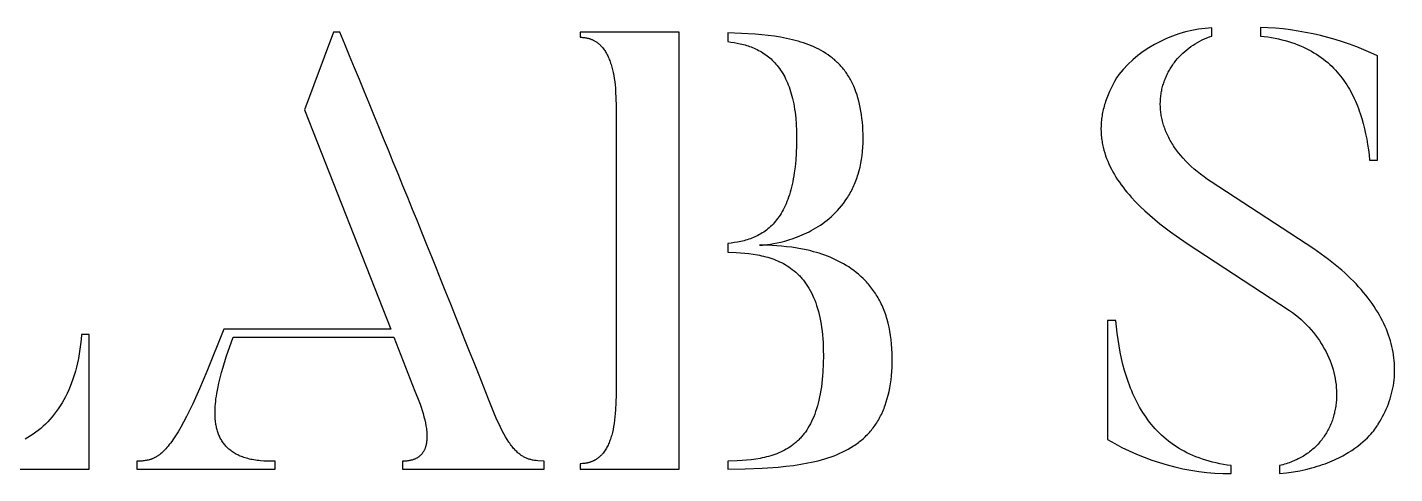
# Model space of a CAD drawing. Header units: millimetres. Extents: x 3735 to 5333, y 3252 to 4770.
# Drawn here: x 4994.59 to 5041.53, y 3335.71 to 3351.03 of the extents above; entities that cross this region are included whole.
import ezdxf

# ---------------------------------------------------------------- set-up
doc = ezdxf.new("R2010")
doc.units = ezdxf.units.MM
doc.layers.add('MASHARAB', color=6, linetype='Continuous', true_color=0xff00ff)

msp = doc.modelspace()

# ---------------------------------------------------------------- linework, layer by layer
at = {"layer": 'MASHARAB'}
for points in [[(5010.58, 3337.865, 0.004811), (5005.318, 3350.862), (5005.105, 3350.862), (5004.103, 3348.198), (5007.065, 3340.677), (5001.333, 3340.677), (5000.754, 3339.217), (5000.5, 3338.622), (5000.268, 3338.11), (5000.054, 3337.675), (4999.954, 3337.483), (4999.858, 3337.309), (4999.765, 3337.15), (4999.676, 3337.007), (4999.589, 3336.877), (4999.547, 3336.818), (4999.506, 3336.762), (4999.466, 3336.709), (4999.426, 3336.659), (4999.386, 3336.613), (4999.347, 3336.569), (4999.309, 3336.528), (4999.271, 3336.49), (4999.234, 3336.454), (4999.197, 3336.421), (4999.16, 3336.391), (4999.124, 3336.362), (4999.106, 3336.349), (4999.088, 3336.336), (4999.07, 3336.324), (4999.052, 3336.313), (4999.035, 3336.301), (4999.017, 3336.291), (4998.999, 3336.281), (4998.982, 3336.271), (4998.964, 3336.262), (4998.947, 3336.253), (4998.93, 3336.245), (4998.912, 3336.237), (4998.895, 3336.229), (4998.878, 3336.222), (4998.86, 3336.215), (4998.843, 3336.209), (4998.826, 3336.203), (4998.809, 3336.198), (4998.791, 3336.192), (4998.774, 3336.188), (4998.74, 3336.179), (4998.705, 3336.171), (4998.67, 3336.165), (4998.636, 3336.159), (4998.601, 3336.154), (4998.566, 3336.151), (4998.531, 3336.147), (4998.495, 3336.145), (4998.423, 3336.141), (4998.35, 3336.139), (4998.35, 3335.862), (5003.102, 3335.862), (5003.102, 3336.139), (5002.966, 3336.137), (5002.835, 3336.139), (5002.71, 3336.144), (5002.591, 3336.154), (5002.533, 3336.16), (5002.477, 3336.167), (5002.421, 3336.175), (5002.368, 3336.184), (5002.315, 3336.193), (5002.264, 3336.204), (5002.214, 3336.215), (5002.165, 3336.228), (5002.117, 3336.241), (5002.071, 3336.254), (5002.025, 3336.269), (5001.981, 3336.285), (5001.939, 3336.301), (5001.897, 3336.318), (5001.856, 3336.336), (5001.817, 3336.354), (5001.779, 3336.374), (5001.742, 3336.394), (5001.706, 3336.415), (5001.671, 3336.436), (5001.637, 3336.458), (5001.604, 3336.481), (5001.573, 3336.505), (5001.542, 3336.529), (5001.512, 3336.554), (5001.484, 3336.58), (5001.456, 3336.606), (5001.43, 3336.633), (5001.404, 3336.66), (5001.379, 3336.688), (5001.356, 3336.717), (5001.333, 3336.746), (5001.311, 3336.776), (5001.291, 3336.806), (5001.271, 3336.837), (5001.252, 3336.869), (5001.234, 3336.901), (5001.216, 3336.934), (5001.2, 3336.967), (5001.184, 3337), (5001.17, 3337.034), (5001.156, 3337.069), (5001.143, 3337.104), (5001.131, 3337.14), (5001.119, 3337.176), (5001.109, 3337.212), (5001.099, 3337.249), (5001.09, 3337.286), (5001.081, 3337.324), (5001.074, 3337.362), (5001.067, 3337.4), (5001.061, 3337.439), (5001.055, 3337.479), (5001.05, 3337.518), (5001.043, 3337.598), (5001.038, 3337.68), (5001.036, 3337.763), (5001.036, 3337.847), (5001.038, 3337.932), (5001.042, 3338.017), (5001.049, 3338.104), (5001.058, 3338.192), (5001.068, 3338.28), (5001.081, 3338.369), (5001.095, 3338.459), (5001.128, 3338.639), (5001.167, 3338.821), (5001.211, 3339.003), (5001.259, 3339.185), (5001.311, 3339.367), (5001.422, 3339.724), (5001.653, 3340.4), (5007.171, 3340.4), (5007.896, 3338.546), (5007.988, 3338.323), (5008.071, 3338.1), (5008.11, 3337.99), (5008.145, 3337.881), (5008.177, 3337.773), (5008.207, 3337.667), (5008.233, 3337.562), (5008.255, 3337.459), (5008.274, 3337.359), (5008.282, 3337.309), (5008.289, 3337.26), (5008.295, 3337.212), (5008.3, 3337.165), (5008.304, 3337.118), (5008.306, 3337.072), (5008.308, 3337.026), (5008.308, 3336.982), (5008.308, 3336.938), (5008.306, 3336.895), (5008.303, 3336.853), (5008.298, 3336.812), (5008.293, 3336.772), (5008.29, 3336.752), (5008.286, 3336.733), (5008.282, 3336.713), (5008.278, 3336.694), (5008.273, 3336.676), (5008.268, 3336.657), (5008.263, 3336.639), (5008.257, 3336.621), (5008.251, 3336.603), (5008.245, 3336.586), (5008.238, 3336.569), (5008.231, 3336.552), (5008.224, 3336.535), (5008.216, 3336.519), (5008.208, 3336.503), (5008.199, 3336.487), (5008.191, 3336.472), (5008.181, 3336.457), (5008.172, 3336.442), (5008.162, 3336.428), (5008.151, 3336.413), (5008.14, 3336.4), (5008.129, 3336.386), (5008.118, 3336.373), (5008.106, 3336.36), (5008.093, 3336.347), (5008.081, 3336.335), (5008.068, 3336.323), (5008.054, 3336.311), (5008.04, 3336.3), (5008.026, 3336.289), (5008.011, 3336.279), (5007.996, 3336.269), (5007.98, 3336.259), (5007.964, 3336.249), (5007.947, 3336.24), (5007.93, 3336.231), (5007.913, 3336.223), (5007.895, 3336.215), (5007.877, 3336.207), (5007.858, 3336.2), (5007.839, 3336.193), (5007.82, 3336.187), (5007.8, 3336.181), (5007.779, 3336.175), (5007.758, 3336.17), (5007.737, 3336.165), (5007.715, 3336.16), (5007.692, 3336.156), (5007.67, 3336.153), (5007.646, 3336.15), (5007.623, 3336.147), (5007.598, 3336.144), (5007.574, 3336.142), (5007.548, 3336.141), (5007.523, 3336.14), (5007.47, 3336.139), (5007.47, 3335.862), (5012.328, 3335.862), (5012.328, 3336.139), (5012.11, 3336.155), (5012.057, 3336.161), (5012.005, 3336.168), (5011.953, 3336.176), (5011.927, 3336.181), (5011.902, 3336.187), (5011.876, 3336.193), (5011.851, 3336.199), (5011.825, 3336.207), (5011.8, 3336.215), (5011.774, 3336.223), (5011.749, 3336.233), (5011.723, 3336.243), (5011.698, 3336.254), (5011.673, 3336.266), (5011.647, 3336.279), (5011.622, 3336.293), (5011.596, 3336.308), (5011.571, 3336.324), (5011.545, 3336.341), (5011.52, 3336.359), (5011.494, 3336.379), (5011.468, 3336.399), (5011.442, 3336.421), (5011.416, 3336.444), (5011.39, 3336.469), (5011.364, 3336.494), (5011.338, 3336.522), (5011.311, 3336.551), (5011.285, 3336.581), (5011.258, 3336.613), (5011.231, 3336.646), (5011.204, 3336.681), (5011.177, 3336.718), (5011.15, 3336.756), (5011.122, 3336.796), (5011.066, 3336.882), (5011.009, 3336.975), (5010.952, 3337.076), (5010.893, 3337.185), (5010.833, 3337.303), (5010.772, 3337.429), (5010.709, 3337.565)], [(5038.748, 3343.426), (5035.232, 3345.727), (5035.104, 3345.813), (5034.982, 3345.901), (5034.864, 3345.989), (5034.752, 3346.079), (5034.646, 3346.169), (5034.544, 3346.26), (5034.447, 3346.351), (5034.356, 3346.444), (5034.269, 3346.537), (5034.188, 3346.63), (5034.111, 3346.724), (5034.039, 3346.818), (5033.972, 3346.913), (5033.94, 3346.96), (5033.909, 3347.008), (5033.88, 3347.055), (5033.851, 3347.103), (5033.824, 3347.151), (5033.798, 3347.198), (5033.772, 3347.246), (5033.748, 3347.294), (5033.726, 3347.342), (5033.704, 3347.389), (5033.683, 3347.437), (5033.663, 3347.485), (5033.645, 3347.532), (5033.627, 3347.58), (5033.611, 3347.628), (5033.595, 3347.675), (5033.581, 3347.723), (5033.567, 3347.77), (5033.555, 3347.817), (5033.544, 3347.865), (5033.533, 3347.912), (5033.524, 3347.959), (5033.515, 3348.006), (5033.508, 3348.053), (5033.501, 3348.1), (5033.496, 3348.146), (5033.491, 3348.193), (5033.488, 3348.239), (5033.485, 3348.286), (5033.483, 3348.332), (5033.482, 3348.378), (5033.482, 3348.423), (5033.483, 3348.469), (5033.485, 3348.514), (5033.488, 3348.56), (5033.491, 3348.605), (5033.496, 3348.649), (5033.501, 3348.694), (5033.507, 3348.738), (5033.514, 3348.782), (5033.522, 3348.826), (5033.531, 3348.87), (5033.54, 3348.913), (5033.551, 3348.956), (5033.562, 3348.999), (5033.574, 3349.042), (5033.586, 3349.084), (5033.6, 3349.126), (5033.614, 3349.167), (5033.629, 3349.209), (5033.645, 3349.25), (5033.661, 3349.29), (5033.678, 3349.331), (5033.696, 3349.371), (5033.715, 3349.41), (5033.734, 3349.45), (5033.755, 3349.489), (5033.775, 3349.527), (5033.797, 3349.565), (5033.819, 3349.603), (5033.842, 3349.64), (5033.865, 3349.677), (5033.889, 3349.714), (5033.914, 3349.75), (5033.939, 3349.786), (5033.966, 3349.821), (5034.019, 3349.89), (5034.076, 3349.958), (5034.135, 3350.023), (5034.196, 3350.087), (5034.259, 3350.148), (5034.324, 3350.207), (5034.392, 3350.265), (5034.461, 3350.32), (5034.533, 3350.372), (5034.606, 3350.423), (5034.681, 3350.471), (5034.758, 3350.516), (5034.837, 3350.559), (5034.917, 3350.6), (5034.999, 3350.637), (5035.083, 3350.672), (5035.167, 3350.705), (5035.254, 3350.734), (5035.254, 3351.011, 0.212569), (5032.058, 3349.413), (5031.983, 3349.295), (5031.914, 3349.177), (5031.85, 3349.06), (5031.791, 3348.945), (5031.737, 3348.83), (5031.688, 3348.716), (5031.644, 3348.603), (5031.604, 3348.491), (5031.586, 3348.435), (5031.569, 3348.38), (5031.554, 3348.325), (5031.539, 3348.27), (5031.525, 3348.215), (5031.513, 3348.16), (5031.502, 3348.106), (5031.491, 3348.052), (5031.482, 3347.998), (5031.474, 3347.944), (5031.467, 3347.891), (5031.461, 3347.837), (5031.456, 3347.784), (5031.452, 3347.731), (5031.449, 3347.679), (5031.447, 3347.627), (5031.446, 3347.574), (5031.446, 3347.522), (5031.447, 3347.471), (5031.449, 3347.419), (5031.452, 3347.368), (5031.456, 3347.317), (5031.461, 3347.266), (5031.467, 3347.216), (5031.473, 3347.165), (5031.481, 3347.115), (5031.489, 3347.065), (5031.499, 3347.016), (5031.509, 3346.966), (5031.52, 3346.917), (5031.545, 3346.819), (5031.573, 3346.722), (5031.604, 3346.626), (5031.638, 3346.531), (5031.676, 3346.436), (5031.716, 3346.343), (5031.76, 3346.25), (5031.806, 3346.159), (5031.855, 3346.068), (5031.907, 3345.978), (5031.961, 3345.889), (5032.018, 3345.801), (5032.078, 3345.713), (5032.139, 3345.627), (5032.203, 3345.541), (5032.269, 3345.456), (5032.338, 3345.373), (5032.408, 3345.29), (5032.48, 3345.207), (5032.63, 3345.046), (5032.787, 3344.888), (5032.951, 3344.733), (5033.119, 3344.581), (5033.293, 3344.434), (5033.471, 3344.289), (5033.652, 3344.148), (5033.837, 3344.01), (5034.024, 3343.876), (5034.401, 3343.618), (5037.917, 3341.316), (5038.022, 3341.24), (5038.124, 3341.162), (5038.222, 3341.082), (5038.316, 3341), (5038.407, 3340.915), (5038.494, 3340.829), (5038.578, 3340.742), (5038.658, 3340.652), (5038.735, 3340.561), (5038.808, 3340.469), (5038.878, 3340.376), (5038.944, 3340.281), (5039.007, 3340.185), (5039.066, 3340.088), (5039.121, 3339.99), (5039.173, 3339.891), (5039.222, 3339.791), (5039.267, 3339.691), (5039.308, 3339.59), (5039.346, 3339.489), (5039.38, 3339.387), (5039.411, 3339.285), (5039.439, 3339.183), (5039.463, 3339.08), (5039.483, 3338.978), (5039.5, 3338.876), (5039.514, 3338.774), (5039.523, 3338.672), (5039.53, 3338.571), (5039.533, 3338.47), (5039.532, 3338.369), (5039.531, 3338.319), (5039.528, 3338.27), (5039.525, 3338.22), (5039.521, 3338.171), (5039.516, 3338.121), (5039.51, 3338.072), (5039.503, 3338.024), (5039.495, 3337.975), (5039.487, 3337.927), (5039.478, 3337.879), (5039.467, 3337.831), (5039.456, 3337.784), (5039.444, 3337.737), (5039.431, 3337.69), (5039.418, 3337.644), (5039.403, 3337.598), (5039.388, 3337.552), (5039.371, 3337.507), (5039.354, 3337.462), (5039.336, 3337.417), (5039.317, 3337.373), (5039.297, 3337.329), (5039.277, 3337.286), (5039.255, 3337.243), (5039.233, 3337.2), (5039.21, 3337.158), (5039.186, 3337.117), (5039.161, 3337.076), (5039.135, 3337.035), (5039.108, 3336.995), (5039.081, 3336.955), (5039.052, 3336.916), (5039.023, 3336.878), (5038.993, 3336.84), (5038.962, 3336.803), (5038.93, 3336.766), (5038.897, 3336.73), (5038.864, 3336.694), (5038.829, 3336.659), (5038.794, 3336.625), (5038.758, 3336.591), (5038.721, 3336.558), (5038.683, 3336.526), (5038.644, 3336.494), (5038.605, 3336.463), (5038.564, 3336.432), (5038.523, 3336.403), (5038.481, 3336.374), (5038.438, 3336.346), (5038.394, 3336.318), (5038.349, 3336.291), (5038.304, 3336.266), (5038.257, 3336.24), (5038.21, 3336.216), (5038.162, 3336.192), (5038.113, 3336.17), (5038.063, 3336.148), (5038.012, 3336.127), (5037.961, 3336.107), (5037.908, 3336.087), (5037.855, 3336.069), (5037.801, 3336.051), (5037.746, 3336.034), (5037.69, 3336.019), (5037.634, 3336.004), (5037.576, 3335.99), (5037.576, 3335.713), (5037.818, 3335.74), (5038.05, 3335.774), (5038.27, 3335.814), (5038.48, 3335.859), (5038.68, 3335.91), (5038.776, 3335.937), (5038.87, 3335.965), (5038.961, 3335.994), (5039.05, 3336.024), (5039.136, 3336.055), (5039.22, 3336.087), (5039.302, 3336.119), (5039.381, 3336.153), (5039.458, 3336.187), (5039.533, 3336.221), (5039.605, 3336.256), (5039.675, 3336.292), (5039.743, 3336.328), (5039.809, 3336.364), (5039.873, 3336.401), (5039.934, 3336.438), (5040.051, 3336.512), (5040.16, 3336.587), (5040.261, 3336.661), (5040.354, 3336.734), (5040.439, 3336.807), (5040.518, 3336.877), (5040.589, 3336.945), (5040.653, 3337.011), (5040.71, 3337.073), (5040.761, 3337.132), (5040.806, 3337.187), (5040.845, 3337.237), (5040.878, 3337.282), (5040.905, 3337.321), (5040.927, 3337.354), (5040.943, 3337.381), (5040.955, 3337.401), (5040.962, 3337.413), (5040.963, 3337.416), (5040.964, 3337.417), (5040.964, 3337.417), (5040.964, 3337.417), (5041.016, 3337.501), (5041.065, 3337.585), (5041.112, 3337.67), (5041.156, 3337.755), (5041.199, 3337.842), (5041.238, 3337.929), (5041.275, 3338.017), (5041.31, 3338.105), (5041.342, 3338.195), (5041.372, 3338.284), (5041.399, 3338.375), (5041.423, 3338.466), (5041.445, 3338.558), (5041.465, 3338.65), (5041.481, 3338.742), (5041.496, 3338.835), (5041.507, 3338.929), (5041.516, 3339.023), (5041.522, 3339.118), (5041.525, 3339.212), (5041.526, 3339.308), (5041.524, 3339.403), (5041.519, 3339.499), (5041.512, 3339.596), (5041.502, 3339.692), (5041.488, 3339.789), (5041.473, 3339.886), (5041.454, 3339.983), (5041.432, 3340.08), (5041.408, 3340.178), (5041.38, 3340.276), (5041.35, 3340.374), (5041.317, 3340.471), (5041.281, 3340.569), (5041.242, 3340.668), (5041.2, 3340.766), (5041.155, 3340.864), (5041.107, 3340.962), (5041.056, 3341.06), (5041.002, 3341.158), (5040.944, 3341.255), (5040.884, 3341.353), (5040.821, 3341.451), (5040.755, 3341.548), (5040.685, 3341.645), (5040.612, 3341.742), (5040.537, 3341.839), (5040.458, 3341.936), (5040.375, 3342.032), (5040.29, 3342.128), (5040.201, 3342.223), (5040.109, 3342.319), (5040.014, 3342.414), (5039.916, 3342.508), (5039.814, 3342.602), (5039.709, 3342.696), (5039.601, 3342.789), (5039.489, 3342.881), (5039.256, 3343.065), (5039.009, 3343.247)], [(5040.666, 3346.473), (5040.943, 3346.473), (5040.943, 3350.052, 0.103373), (5036.916, 3351.032), (5036.916, 3350.734), (5037.047, 3350.719), (5037.175, 3350.701), (5037.3, 3350.681), (5037.423, 3350.658), (5037.542, 3350.633), (5037.658, 3350.606), (5037.772, 3350.576), (5037.883, 3350.544), (5037.99, 3350.51), (5038.095, 3350.473), (5038.198, 3350.435), (5038.298, 3350.394), (5038.395, 3350.352), (5038.489, 3350.307), (5038.581, 3350.26), (5038.67, 3350.212), (5038.757, 3350.162), (5038.841, 3350.109), (5038.923, 3350.055), (5039.002, 3350), (5039.08, 3349.942), (5039.154, 3349.883), (5039.227, 3349.822), (5039.297, 3349.76), (5039.365, 3349.696), (5039.431, 3349.631), (5039.494, 3349.564), (5039.556, 3349.496), (5039.615, 3349.427), (5039.673, 3349.356), (5039.728, 3349.284), (5039.781, 3349.211), (5039.833, 3349.136), (5039.882, 3349.06), (5039.93, 3348.984), (5039.976, 3348.906), (5040.02, 3348.827), (5040.062, 3348.747), (5040.103, 3348.667), (5040.142, 3348.585), (5040.179, 3348.503), (5040.215, 3348.419), (5040.249, 3348.335), (5040.282, 3348.251), (5040.313, 3348.165), (5040.342, 3348.079), (5040.397, 3347.906), (5040.447, 3347.73), (5040.491, 3347.552), (5040.531, 3347.374), (5040.566, 3347.194), (5040.596, 3347.014), (5040.623, 3346.833), (5040.646, 3346.653)], [(5031.951, 3340.975), (5031.674, 3340.975), (5031.674, 3336.885, 0.134713), (5035.914, 3335.713), (5035.914, 3335.99), (5035.781, 3336.008), (5035.65, 3336.029), (5035.523, 3336.053), (5035.398, 3336.079), (5035.276, 3336.108), (5035.157, 3336.14), (5035.041, 3336.174), (5034.927, 3336.211), (5034.816, 3336.25), (5034.707, 3336.292), (5034.602, 3336.335), (5034.499, 3336.382), (5034.398, 3336.43), (5034.3, 3336.481), (5034.204, 3336.534), (5034.111, 3336.589), (5034.021, 3336.646), (5033.933, 3336.705), (5033.847, 3336.767), (5033.763, 3336.83), (5033.682, 3336.896), (5033.603, 3336.963), (5033.527, 3337.032), (5033.452, 3337.103), (5033.38, 3337.176), (5033.31, 3337.25), (5033.242, 3337.326), (5033.177, 3337.404), (5033.113, 3337.484), (5033.051, 3337.565), (5032.992, 3337.647), (5032.934, 3337.732), (5032.878, 3337.817), (5032.824, 3337.904), (5032.773, 3337.993), (5032.722, 3338.082), (5032.674, 3338.173), (5032.628, 3338.266), (5032.583, 3338.359), (5032.54, 3338.454), (5032.499, 3338.55), (5032.46, 3338.647), (5032.422, 3338.745), (5032.385, 3338.844), (5032.318, 3339.045), (5032.256, 3339.25), (5032.2, 3339.457), (5032.149, 3339.668), (5032.105, 3339.881), (5032.065, 3340.097), (5032.03, 3340.315), (5031.999, 3340.534), (5031.973, 3340.754)]]:
    msp.add_lwpolyline(points, format="xyb", close=True, dxfattribs=at)
for points in [[(5013.563, 3336.054), (5013.563, 3335.862), (5016.972, 3335.862), (5016.972, 3350.862), (5013.563, 3350.862), (5013.563, 3350.691), (5013.607, 3350.691), (5013.628, 3350.69), (5013.649, 3350.688), (5013.67, 3350.687), (5013.691, 3350.685), (5013.711, 3350.682), (5013.732, 3350.68), (5013.752, 3350.676), (5013.772, 3350.673), (5013.791, 3350.669), (5013.81, 3350.665), (5013.83, 3350.66), (5013.848, 3350.656), (5013.867, 3350.65), (5013.886, 3350.645), (5013.904, 3350.639), (5013.922, 3350.633), (5013.94, 3350.626), (5013.957, 3350.619), (5013.975, 3350.612), (5013.992, 3350.604), (5014.009, 3350.597), (5014.026, 3350.588), (5014.042, 3350.58), (5014.058, 3350.571), (5014.074, 3350.562), (5014.09, 3350.552), (5014.106, 3350.542), (5014.122, 3350.532), (5014.137, 3350.522), (5014.152, 3350.511), (5014.167, 3350.5), (5014.182, 3350.488), (5014.196, 3350.477), (5014.21, 3350.465), (5014.224, 3350.453), (5014.238, 3350.44), (5014.252, 3350.427), (5014.265, 3350.414), (5014.279, 3350.4), (5014.292, 3350.387), (5014.305, 3350.373), (5014.317, 3350.358), (5014.342, 3350.329), (5014.366, 3350.298), (5014.39, 3350.266), (5014.412, 3350.234), (5014.434, 3350.2), (5014.455, 3350.165), (5014.476, 3350.129), (5014.495, 3350.092), (5014.514, 3350.054), (5014.533, 3350.015), (5014.55, 3349.975), (5014.567, 3349.934), (5014.584, 3349.892), (5014.599, 3349.85), (5014.614, 3349.806), (5014.629, 3349.761), (5014.642, 3349.716), (5014.655, 3349.67), (5014.68, 3349.575), (5014.701, 3349.477), (5014.721, 3349.375), (5014.738, 3349.271), (5014.753, 3349.164), (5014.765, 3349.054), (5014.776, 3348.942), (5014.785, 3348.828), (5014.796, 3348.592), (5014.799, 3348.348), (5014.799, 3338.419), (5014.795, 3338.153), (5014.784, 3337.901), (5014.775, 3337.78), (5014.764, 3337.662), (5014.75, 3337.548), (5014.735, 3337.438), (5014.717, 3337.331), (5014.697, 3337.228), (5014.675, 3337.129), (5014.65, 3337.034), (5014.636, 3336.987), (5014.622, 3336.942), (5014.608, 3336.898), (5014.592, 3336.855), (5014.577, 3336.813), (5014.56, 3336.772), (5014.543, 3336.732), (5014.525, 3336.693), (5014.506, 3336.655), (5014.487, 3336.618), (5014.467, 3336.582), (5014.446, 3336.548), (5014.425, 3336.514), (5014.403, 3336.482), (5014.38, 3336.45), (5014.357, 3336.42), (5014.333, 3336.391), (5014.32, 3336.377), (5014.308, 3336.363), (5014.295, 3336.349), (5014.282, 3336.336), (5014.269, 3336.323), (5014.256, 3336.31), (5014.242, 3336.298), (5014.229, 3336.286), (5014.215, 3336.274), (5014.201, 3336.262), (5014.187, 3336.251), (5014.172, 3336.24), (5014.158, 3336.23), (5014.143, 3336.219), (5014.128, 3336.209), (5014.113, 3336.2), (5014.097, 3336.19), (5014.082, 3336.181), (5014.066, 3336.172), (5014.05, 3336.164), (5014.034, 3336.156), (5014.018, 3336.148), (5014.001, 3336.14), (5013.984, 3336.133), (5013.967, 3336.126), (5013.95, 3336.119), (5013.933, 3336.113), (5013.915, 3336.107), (5013.897, 3336.101), (5013.88, 3336.096), (5013.861, 3336.091), (5013.843, 3336.086), (5013.824, 3336.082), (5013.806, 3336.077), (5013.787, 3336.074), (5013.767, 3336.07), (5013.748, 3336.067), (5013.728, 3336.064), (5013.688, 3336.06), (5013.648, 3336.056), (5013.606, 3336.054)], [(5024.281, 3339.676), (5024.278, 3339.842), (5024.272, 3340.004), (5024.26, 3340.161), (5024.245, 3340.313), (5024.225, 3340.46), (5024.201, 3340.603), (5024.173, 3340.742), (5024.142, 3340.876), (5024.106, 3341.006), (5024.087, 3341.07), (5024.067, 3341.132), (5024.046, 3341.193), (5024.025, 3341.253), (5024.002, 3341.313), (5023.979, 3341.371), (5023.954, 3341.428), (5023.929, 3341.484), (5023.904, 3341.539), (5023.877, 3341.594), (5023.85, 3341.647), (5023.821, 3341.699), (5023.793, 3341.75), (5023.763, 3341.801), (5023.733, 3341.85), (5023.702, 3341.899), (5023.67, 3341.946), (5023.638, 3341.993), (5023.605, 3342.039), (5023.571, 3342.084), (5023.537, 3342.128), (5023.502, 3342.171), (5023.467, 3342.213), (5023.431, 3342.254), (5023.394, 3342.295), (5023.357, 3342.335), (5023.319, 3342.373), (5023.281, 3342.412), (5023.203, 3342.485), (5023.123, 3342.556), (5023.042, 3342.623), (5022.958, 3342.687), (5022.873, 3342.748), (5022.787, 3342.807), (5022.699, 3342.862), (5022.61, 3342.915), (5022.52, 3342.965), (5022.429, 3343.012), (5022.337, 3343.057), (5022.244, 3343.1), (5022.151, 3343.139), (5022.057, 3343.177), (5021.962, 3343.212), (5021.867, 3343.245), (5021.772, 3343.276), (5021.677, 3343.305), (5021.582, 3343.332), (5021.487, 3343.356), (5021.392, 3343.379), (5021.204, 3343.42), (5021.018, 3343.454), (5020.835, 3343.482), (5020.656, 3343.504), (5020.482, 3343.522), (5020.315, 3343.535), (5020.154, 3343.544), (5020, 3343.55), (5019.721, 3343.554), (5019.743, 3343.554), (5019.769, 3343.555), (5019.831, 3343.558), (5019.907, 3343.565), (5019.996, 3343.576), (5020.097, 3343.59), (5020.208, 3343.609), (5020.328, 3343.633), (5020.457, 3343.662), (5020.593, 3343.697), (5020.735, 3343.738), (5020.883, 3343.787), (5020.958, 3343.814), (5021.034, 3343.842), (5021.111, 3343.873), (5021.189, 3343.906), (5021.267, 3343.941), (5021.345, 3343.977), (5021.424, 3344.017), (5021.503, 3344.058), (5021.581, 3344.102), (5021.66, 3344.148), (5021.738, 3344.196), (5021.816, 3344.247), (5021.893, 3344.3), (5021.97, 3344.356), (5022.045, 3344.415), (5022.12, 3344.476), (5022.193, 3344.54), (5022.266, 3344.607), (5022.337, 3344.677), (5022.406, 3344.75), (5022.474, 3344.826), (5022.54, 3344.905), (5022.604, 3344.987), (5022.666, 3345.072), (5022.726, 3345.161), (5022.755, 3345.206), (5022.783, 3345.252), (5022.811, 3345.3), (5022.838, 3345.348), (5022.865, 3345.396), (5022.891, 3345.446), (5022.916, 3345.497), (5022.941, 3345.548), (5022.964, 3345.601), (5022.987, 3345.654), (5023.01, 3345.708), (5023.031, 3345.763), (5023.052, 3345.819), (5023.072, 3345.876), (5023.091, 3345.934), (5023.11, 3345.992), (5023.144, 3346.113), (5023.174, 3346.237), (5023.201, 3346.365), (5023.225, 3346.497), (5023.244, 3346.633), (5023.259, 3346.773), (5023.27, 3346.917), (5023.277, 3347.066), (5023.279, 3347.218), (5023.278, 3347.364), (5023.273, 3347.506), (5023.266, 3347.644), (5023.255, 3347.778), (5023.242, 3347.908), (5023.226, 3348.035), (5023.207, 3348.158), (5023.185, 3348.277), (5023.161, 3348.392), (5023.134, 3348.504), (5023.104, 3348.613), (5023.072, 3348.718), (5023.036, 3348.82), (5022.999, 3348.918), (5022.959, 3349.014), (5022.938, 3349.06), (5022.916, 3349.106), (5022.894, 3349.151), (5022.871, 3349.195), (5022.847, 3349.238), (5022.823, 3349.28), (5022.799, 3349.322), (5022.773, 3349.363), (5022.748, 3349.403), (5022.721, 3349.443), (5022.694, 3349.482), (5022.667, 3349.52), (5022.639, 3349.557), (5022.61, 3349.594), (5022.581, 3349.63), (5022.551, 3349.665), (5022.52, 3349.699), (5022.489, 3349.733), (5022.458, 3349.767), (5022.426, 3349.799), (5022.393, 3349.831), (5022.36, 3349.862), (5022.327, 3349.893), (5022.293, 3349.923), (5022.258, 3349.952), (5022.223, 3349.981), (5022.187, 3350.009), (5022.151, 3350.036), (5022.077, 3350.089), (5022.001, 3350.14), (5021.924, 3350.188), (5021.844, 3350.234), (5021.763, 3350.278), (5021.679, 3350.32), (5021.594, 3350.359), (5021.507, 3350.397), (5021.419, 3350.432), (5021.329, 3350.466), (5021.237, 3350.498), (5021.144, 3350.528), (5021.049, 3350.556), (5020.952, 3350.582), (5020.854, 3350.607), (5020.755, 3350.63), (5020.654, 3350.652), (5020.448, 3350.691), (5020.237, 3350.724), (5020.02, 3350.753), (5019.799, 3350.776), (5019.574, 3350.796), (5019.111, 3350.824), (5018.634, 3350.841), (5018.634, 3350.542), (5018.742, 3350.529), (5018.851, 3350.513), (5018.959, 3350.493), (5019.066, 3350.47), (5019.12, 3350.457), (5019.174, 3350.444), (5019.227, 3350.429), (5019.28, 3350.413), (5019.333, 3350.396), (5019.385, 3350.378), (5019.437, 3350.358), (5019.489, 3350.338), (5019.541, 3350.316), (5019.592, 3350.293), (5019.643, 3350.269), (5019.693, 3350.243), (5019.742, 3350.216), (5019.792, 3350.188), (5019.84, 3350.158), (5019.888, 3350.126), (5019.936, 3350.094), (5019.983, 3350.059), (5020.029, 3350.023), (5020.074, 3349.985), (5020.119, 3349.946), (5020.163, 3349.905), (5020.206, 3349.862), (5020.248, 3349.818), (5020.29, 3349.771), (5020.331, 3349.723), (5020.37, 3349.673), (5020.409, 3349.621), (5020.447, 3349.567), (5020.484, 3349.511), (5020.52, 3349.453), (5020.554, 3349.393), (5020.588, 3349.331), (5020.621, 3349.267), (5020.652, 3349.2), (5020.683, 3349.132), (5020.712, 3349.061), (5020.74, 3348.988), (5020.766, 3348.912), (5020.792, 3348.834), (5020.816, 3348.754), (5020.838, 3348.671), (5020.86, 3348.586), (5020.88, 3348.499), (5020.898, 3348.409), (5020.915, 3348.316), (5020.931, 3348.221), (5020.945, 3348.123), (5020.958, 3348.022), (5020.968, 3347.919), (5020.986, 3347.704), (5020.996, 3347.477), (5020.999, 3347.24), (5020.996, 3346.973), (5020.986, 3346.719), (5020.97, 3346.478), (5020.948, 3346.25), (5020.919, 3346.034), (5020.903, 3345.931), (5020.885, 3345.831), (5020.866, 3345.733), (5020.846, 3345.638), (5020.824, 3345.546), (5020.801, 3345.457), (5020.776, 3345.371), (5020.751, 3345.287), (5020.724, 3345.206), (5020.696, 3345.128), (5020.666, 3345.052), (5020.636, 3344.978), (5020.604, 3344.907), (5020.571, 3344.839), (5020.538, 3344.773), (5020.503, 3344.709), (5020.467, 3344.648), (5020.43, 3344.589), (5020.392, 3344.532), (5020.353, 3344.477), (5020.313, 3344.424), (5020.272, 3344.374), (5020.231, 3344.325), (5020.188, 3344.279), (5020.145, 3344.235), (5020.101, 3344.192), (5020.056, 3344.152), (5020.01, 3344.113), (5019.964, 3344.076), (5019.916, 3344.041), (5019.869, 3344.007), (5019.82, 3343.976), (5019.771, 3343.945), (5019.721, 3343.917), (5019.671, 3343.89), (5019.62, 3343.864), (5019.568, 3343.84), (5019.516, 3343.818), (5019.464, 3343.797), (5019.411, 3343.777), (5019.357, 3343.758), (5019.304, 3343.741), (5019.249, 3343.725), (5019.195, 3343.71), (5019.14, 3343.697), (5019.085, 3343.684), (5019.029, 3343.672), (5018.973, 3343.662), (5018.861, 3343.644), (5018.748, 3343.629), (5018.634, 3343.618), (5018.634, 3343.319), (5018.924, 3343.307), (5019.07, 3343.298), (5019.216, 3343.285), (5019.362, 3343.269), (5019.507, 3343.249), (5019.651, 3343.225), (5019.723, 3343.21), (5019.794, 3343.195), (5019.865, 3343.178), (5019.936, 3343.16), (5020.006, 3343.141), (5020.075, 3343.119), (5020.144, 3343.097), (5020.212, 3343.072), (5020.28, 3343.046), (5020.347, 3343.018), (5020.413, 3342.989), (5020.478, 3342.957), (5020.543, 3342.924), (5020.606, 3342.888), (5020.669, 3342.851), (5020.73, 3342.811), (5020.791, 3342.769), (5020.85, 3342.725), (5020.909, 3342.679), (5020.966, 3342.63), (5021.022, 3342.579), (5021.049, 3342.553), (5021.077, 3342.526), (5021.103, 3342.498), (5021.13, 3342.469), (5021.156, 3342.44), (5021.182, 3342.411), (5021.208, 3342.38), (5021.233, 3342.349), (5021.257, 3342.318), (5021.282, 3342.285), (5021.33, 3342.218), (5021.376, 3342.149), (5021.421, 3342.076), (5021.464, 3342.001), (5021.505, 3341.922), (5021.545, 3341.841), (5021.583, 3341.756), (5021.619, 3341.668), (5021.653, 3341.577), (5021.685, 3341.483), (5021.716, 3341.385), (5021.744, 3341.284), (5021.771, 3341.179), (5021.795, 3341.071), (5021.817, 3340.959), (5021.838, 3340.844), (5021.855, 3340.725), (5021.871, 3340.602), (5021.885, 3340.475), (5021.896, 3340.345), (5021.904, 3340.21), (5021.911, 3340.072), (5021.914, 3339.929), (5021.916, 3339.782), (5021.911, 3339.485), (5021.898, 3339.205), (5021.889, 3339.07), (5021.877, 3338.94), (5021.863, 3338.814), (5021.847, 3338.692), (5021.829, 3338.573), (5021.81, 3338.458), (5021.788, 3338.347), (5021.764, 3338.239), (5021.739, 3338.135), (5021.712, 3338.035), (5021.683, 3337.937), (5021.652, 3337.844), (5021.619, 3337.753), (5021.585, 3337.666), (5021.549, 3337.582), (5021.511, 3337.501), (5021.471, 3337.424), (5021.43, 3337.349), (5021.388, 3337.277), (5021.344, 3337.208), (5021.321, 3337.175), (5021.298, 3337.142), (5021.275, 3337.11), (5021.251, 3337.079), (5021.227, 3337.048), (5021.202, 3337.018), (5021.177, 3336.989), (5021.152, 3336.96), (5021.127, 3336.932), (5021.101, 3336.905), (5021.075, 3336.878), (5021.048, 3336.852), (5021.021, 3336.827), (5020.994, 3336.802), (5020.966, 3336.778), (5020.938, 3336.754), (5020.91, 3336.731), (5020.881, 3336.709), (5020.852, 3336.687), (5020.823, 3336.665), (5020.764, 3336.624), (5020.703, 3336.585), (5020.642, 3336.549), (5020.579, 3336.514), (5020.515, 3336.482), (5020.45, 3336.451), (5020.384, 3336.422), (5020.316, 3336.395), (5020.248, 3336.37), (5020.179, 3336.346), (5020.109, 3336.324), (5020.038, 3336.304), (5019.966, 3336.285), (5019.893, 3336.268), (5019.82, 3336.252), (5019.745, 3336.237), (5019.594, 3336.212), (5019.44, 3336.191), (5019.283, 3336.174), (5019.124, 3336.161), (5018.963, 3336.151), (5018.634, 3336.139), (5018.634, 3335.862), (5019.235, 3335.874), (5019.813, 3335.898), (5020.366, 3335.937), (5020.632, 3335.964), (5020.892, 3335.996), (5021.144, 3336.034), (5021.388, 3336.079), (5021.508, 3336.103), (5021.625, 3336.13), (5021.74, 3336.158), (5021.853, 3336.188), (5021.965, 3336.221), (5022.073, 3336.255), (5022.18, 3336.291), (5022.285, 3336.33), (5022.387, 3336.37), (5022.487, 3336.413), (5022.585, 3336.459), (5022.68, 3336.506), (5022.773, 3336.557), (5022.863, 3336.609), (5022.952, 3336.665), (5022.995, 3336.693), (5023.037, 3336.723), (5023.079, 3336.753), (5023.12, 3336.783), (5023.161, 3336.815), (5023.201, 3336.847), (5023.24, 3336.879), (5023.278, 3336.913), (5023.316, 3336.947), (5023.354, 3336.982), (5023.39, 3337.018), (5023.426, 3337.054), (5023.462, 3337.091), (5023.496, 3337.129), (5023.53, 3337.168), (5023.563, 3337.208), (5023.596, 3337.248), (5023.628, 3337.289), (5023.659, 3337.331), (5023.689, 3337.374), (5023.719, 3337.417), (5023.748, 3337.462), (5023.776, 3337.507), (5023.804, 3337.553), (5023.831, 3337.6), (5023.857, 3337.648), (5023.882, 3337.696), (5023.907, 3337.746), (5023.931, 3337.796), (5023.954, 3337.847), (5023.976, 3337.9), (5023.998, 3337.953), (5024.019, 3338.007), (5024.039, 3338.062), (5024.077, 3338.174), (5024.112, 3338.29), (5024.143, 3338.411), (5024.172, 3338.535), (5024.197, 3338.663), (5024.219, 3338.795), (5024.238, 3338.931), (5024.253, 3339.072), (5024.265, 3339.216), (5024.274, 3339.365), (5024.279, 3339.518)]]:
    msp.add_lwpolyline(points, close=True, dxfattribs=at)
msp.add_lwpolyline([(4991.085, 3335.862), (4996.71, 3335.862), (4996.71, 3340.485), (4996.454, 3340.485), (4996.438, 3340.313), (4996.42, 3340.145), (4996.398, 3339.982), (4996.372, 3339.823), (4996.344, 3339.669), (4996.313, 3339.519), (4996.279, 3339.373), (4996.242, 3339.232), (4996.202, 3339.094), (4996.159, 3338.961), (4996.113, 3338.832), (4996.065, 3338.707), (4996.014, 3338.586), (4995.96, 3338.469), (4995.904, 3338.355), (4995.846, 3338.246), (4995.785, 3338.139), (4995.721, 3338.037), (4995.655, 3337.938), (4995.587, 3337.843), (4995.517, 3337.751), (4995.444, 3337.662), (4995.369, 3337.577), (4995.293, 3337.495), (4995.214, 3337.416), (4995.133, 3337.341), (4995.05, 3337.268), (4994.965, 3337.198), (4994.879, 3337.132), (4994.79, 3337.068), (4994.7, 3337.007), (4994.608, 3336.948), (4994.515, 3336.893)], dxfattribs=at)

doc.saveas('drawing.dxf')
